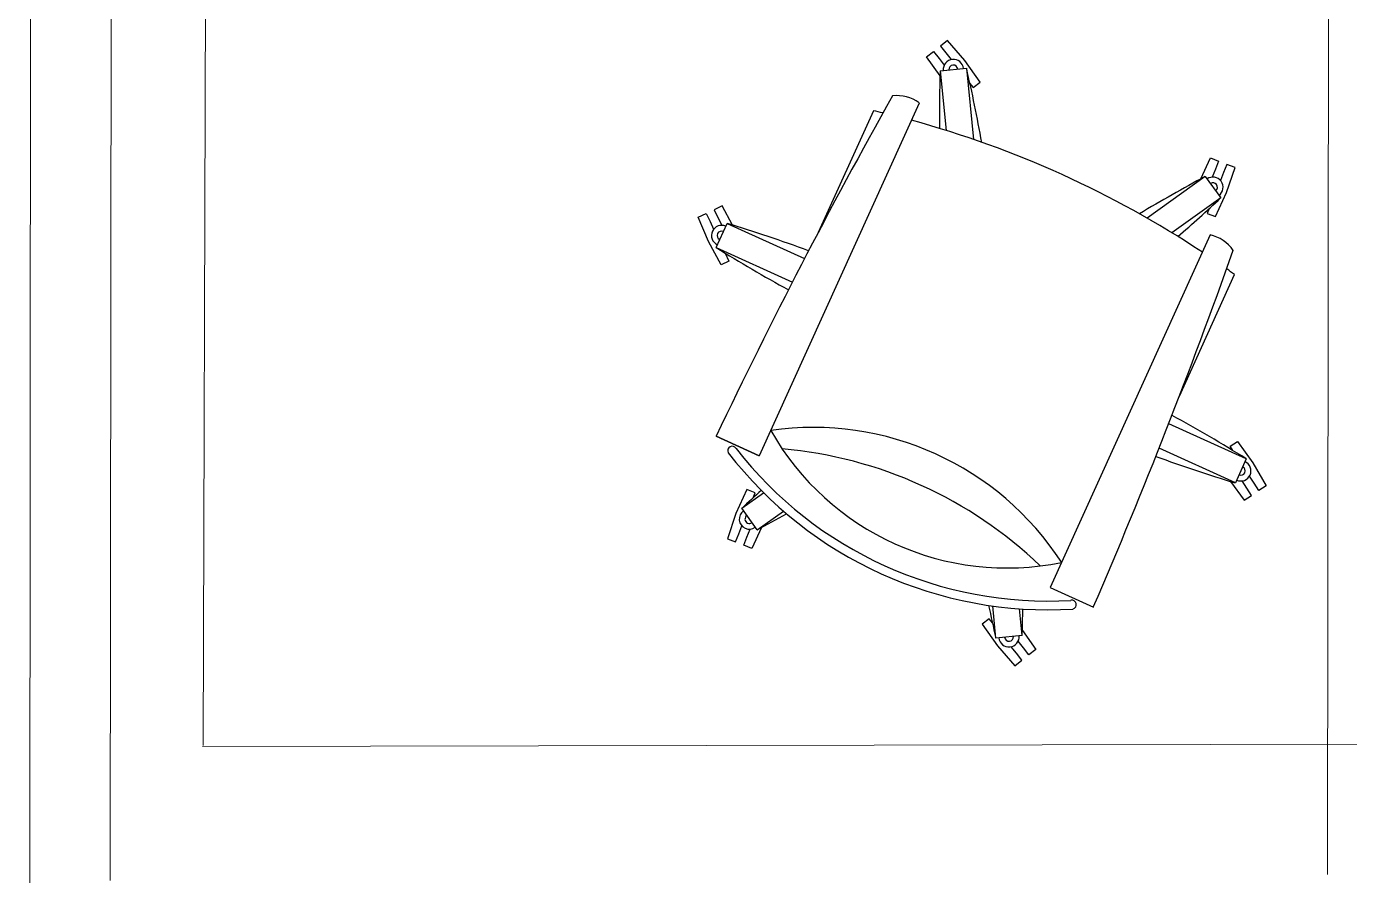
# Model space of a CAD drawing. Header units: inches. Extents: x 164.3 to 247.9, y 15.6 to 56.7.
# Drawn here: x 209.28 to 210.517, y 52.528 to 53.322 of the extents above; entities that cross this region are included whole.
import ezdxf

# ---------------------------------------------------------------- set-up
doc = ezdxf.new("R2010")
doc.units = ezdxf.units.IN
doc.header["$MEASUREMENT"] = 0
doc.layers.get('0').update_dxf_attribs({"lineweight": 0})
doc.layers.add('WALL 1 100', color=250, linetype='Continuous', lineweight=9)
doc.layers.add('провода', color=1, linetype='Continuous', lineweight=5)

msp = doc.modelspace()

# ---------------------------------------------------------------- linework, layer by layer
at = {"color": 7, "linetype": 'ByBlock', "lineweight": -2}
for p, q in [((210.1409, 53.3091), (210.1344, 53.304)), ((210.1572, 53.2905), (210.1409, 53.3091)), ((210.1215, 53.2938), (210.128, 53.2989)), ((210.128, 53.2989), (210.1331, 53.2925)), ((210.1344, 53.304), (210.1395, 53.2976)), ((210.1395, 53.2976), (210.1444, 53.2913)), ((210.134, 53.2762), (210.1215, 53.2938)), ((210.1331, 53.2925), (210.138, 53.2862)), ((210.1715, 53.2703), (210.1572, 53.2905)), ((210.1342, 53.2809), (210.1588, 53.2833)), ((210.1342, 53.2809), (210.1397, 53.2251)), ((210.1588, 53.2833), (210.1653, 53.2167)), ((210.162, 53.269), (210.165, 53.2652)), ((210.165, 53.2652), (210.1715, 53.2703)), ((210.1146, 53.2507), (209.965, 52.921)), ((210.0717, 53.2435), (210.0201, 53.1297)), ((210.3778, 53.1798), (210.3869, 53.1995)), ((210.3869, 53.1995), (210.3945, 53.1965)), ((210.3915, 53.1888), (210.3885, 53.1814)), ((210.3945, 53.1965), (210.3915, 53.1888)), ((210.3991, 53.1858), (210.3962, 53.1784)), ((210.4022, 53.1934), (210.3991, 53.1858)), ((210.4018, 53.167), (210.4098, 53.1904)), ((210.4098, 53.1904), (210.4022, 53.1934)), ((210.382, 53.182), (210.3276, 53.1431)), ((210.382, 53.182), (210.3964, 53.162)), ((210.3964, 53.162), (210.3508, 53.1293)), ((210.3915, 53.1445), (210.4018, 53.167)), ((209.9303, 53.1546), (209.9229, 53.151)), ((209.9229, 53.151), (209.9264, 53.1436)), ((209.94, 53.1366), (209.9303, 53.1546)), ((210.3856, 53.152), (210.3838, 53.1475)), ((209.908, 53.1439), (209.9155, 53.1475)), ((209.9175, 53.1211), (209.908, 53.1439)), ((209.9155, 53.1475), (209.919, 53.14)), ((209.919, 53.14), (209.9224, 53.1329)), ((209.9247, 53.1157), (209.9349, 53.1382)), ((209.9264, 53.1436), (209.9299, 53.1364)), ((209.9349, 53.1382), (210.0074, 53.1053)), ((210.3838, 53.1475), (210.3915, 53.1445)), ((210.3866, 53.1274), (210.237, 52.7976)), ((209.9293, 53.0993), (209.9175, 53.1211)), ((209.9247, 53.1157), (209.996, 53.0833)), ((209.9367, 53.1028), (209.9293, 53.0993)), ((209.9331, 53.1105), (209.9332, 53.1103)), ((209.9332, 53.1103), (209.9367, 53.1028)), ((210.3578, 52.9765), (210.4094, 53.0904)), ((210.4203, 52.918), (210.3479, 52.9509)), ((209.965, 52.921), (209.9247, 52.9393)), ((209.9247, 52.9393), (209.965, 52.921)), ((210.4101, 52.8955), (210.3388, 52.9279)), ((210.4052, 52.9298), (210.4121, 52.9343)), ((210.4078, 52.9257), (210.4052, 52.9298)), ((210.4121, 52.9343), (210.4266, 52.9142)), ((210.4203, 52.918), (210.4101, 52.8955)), ((210.4266, 52.9142), (210.439, 52.8928)), ((210.4276, 52.8952), (210.4233, 52.9019)), ((209.9535, 52.8893), (209.9432, 52.8668)), ((209.9612, 52.8862), (209.9535, 52.8893)), ((210.4056, 52.8969), (210.4183, 52.8793)), ((210.4207, 52.8907), (210.4164, 52.8974)), ((210.4252, 52.8838), (210.4207, 52.8907)), ((210.4321, 52.8883), (210.4276, 52.8952)), ((210.439, 52.8928), (210.4321, 52.8883)), ((209.9486, 52.8718), (209.9691, 52.8864)), ((209.9594, 52.8817), (209.9612, 52.8862)), ((210.4183, 52.8793), (210.4252, 52.8838)), ((209.9432, 52.8668), (209.9352, 52.8434)), ((209.963, 52.8517), (209.9486, 52.8718)), ((209.963, 52.8517), (209.9876, 52.8692)), ((209.9459, 52.8479), (209.9488, 52.8553)), ((209.9535, 52.8449), (209.9565, 52.8523)), ((209.9672, 52.8539), (209.9581, 52.8342)), ((209.9352, 52.8434), (209.9428, 52.8403)), ((209.9428, 52.8403), (209.9459, 52.8479)), ((209.9505, 52.8372), (209.9535, 52.8449)), ((209.9581, 52.8342), (209.9505, 52.8372)), ((210.237, 52.7976), (210.2774, 52.7793)), ((210.1862, 52.7504), (210.1833, 52.7805)), ((210.2108, 52.7529), (210.2084, 52.7779)), ((210.18, 52.7685), (210.1735, 52.7634)), ((210.183, 52.7647), (210.18, 52.7685)), ((210.1735, 52.7634), (210.1878, 52.7432)), ((210.2108, 52.7529), (210.1862, 52.7504)), ((210.211, 52.7576), (210.2235, 52.7399)), ((210.1878, 52.7432), (210.2041, 52.7246)), ((210.2055, 52.7362), (210.2006, 52.7424)), ((210.212, 52.7413), (210.207, 52.7475)), ((210.2171, 52.7348), (210.212, 52.7413)), ((210.2041, 52.7246), (210.2106, 52.7297)), ((210.2106, 52.7297), (210.2055, 52.7362)), ((210.2235, 52.7399), (210.2171, 52.7348))]:
    msp.add_line(p, q, dxfattribs=at)
for centre, radius, start, end in [((210.1465, 53.2821), 0.00947, 5.6035, 185.6035), ((210.1465, 53.2821), 0.00412, 5.6035, 185.6035), ((211.6092, 53.2334), 1.4758, 178.1558, 180.2466), ((208.7211, 52.95), 1.4758, 10.3039, 13.0513), ((214.7354, 50.6479), 5.3285, 150.6776, 154.5318), ((210.0936, 53.2225), 0.0352, 53.4418, 96.608), ((209.8599, 52.3276), 0.9401, 76.4209, 76.9776), ((209.8599, 52.3276), 0.9401, 56.4633, 74.7438), ((211.0784, 51.8809), 1.4758, 118.1558, 120.9032), ((210.3892, 53.172), 0.00947, 305.6035, 125.6035), ((210.3892, 53.172), 0.00412, 305.6035, 125.6035), ((209.3889, 54.2404), 1.4758, 310.9605, 313.0513), ((209.9298, 53.1269), 0.00947, 65.6035, 245.6035), ((209.5047, 51.7265), 1.4758, 69.9286, 73.0513), ((209.9298, 53.1269), 0.00412, 65.6035, 245.6035), ((210.3791, 53.093), 0.0352, 34.5991, 77.7653), ((210.7034, 54.3693), 1.4758, 238.1558, 241.1966), ((205.3843, 54.8891), 5.3285, 336.6753, 340.5295), ((209.8599, 52.3276), 0.9401, 54.2295, 54.7862), ((209.6417, 51.6644), 1.4758, 58.1558, 61.2785), ((210.0154, 52.6704), 0.277, 32.9857, 98.2214), ((210.1966, 53.07), 0.254, 209.5947, 281.6124), ((209.9397, 52.9257), 0.00418, 28.5307, 206.9145), ((210.235, 53.1547), 0.3696, 217.8963, 273.3107), ((209.9515, 52.5296), 0.3993, 46.2424, 84.9647), ((210.235, 53.1547), 0.3778, 217.6722, 273.5349), ((210.8403, 54.3072), 1.4758, 250.0105, 253.0513), ((210.4152, 52.9068), 0.00947, 245.6035, 65.6035), ((210.4152, 52.9068), 0.00412, 245.6035, 65.6035), ((210.9561, 51.7933), 1.4758, 132.0882, 133.0513), ((209.9558, 52.8617), 0.00947, 125.6035, 305.6035), ((209.9558, 52.8617), 0.00412, 125.6035, 305.6035), ((209.2666, 54.1528), 1.4758, 298.1558, 299.3717), ((211.6239, 53.0837), 1.4758, 191.8354, 193.0513), ((208.7358, 52.8004), 1.4758, 358.1558, 359.1189), ((210.2573, 52.7817), 0.00418, 284.2926, 102.6764), ((210.1985, 52.7516), 0.00947, 185.6035, 5.6035), ((210.1985, 52.7516), 0.00412, 185.6035, 5.6035)]:
    msp.add_arc(centre, radius, start, end, dxfattribs=at)
at = {"layer": 'WALL 1 100', "color": 0}
for p, q in [((209.2861, 56.6519), (209.28, 48.4314)), ((209.457, 56.4802), (209.4453, 52.6499))]:
    msp.add_line(p, q, dxfattribs=at)
msp.add_lwpolyline([(209.4446, 52.6492), (222.895, 52.6751)], dxfattribs=at)
at = {"layer": 'провода', "color": 1}
for p, q in [((209.3581, 52.5239), (209.3626, 56.5571)), ((210.4961, 52.5294), (210.4979, 53.7271))]:
    msp.add_line(p, q, dxfattribs=at)

doc.saveas('drawing.dxf')
